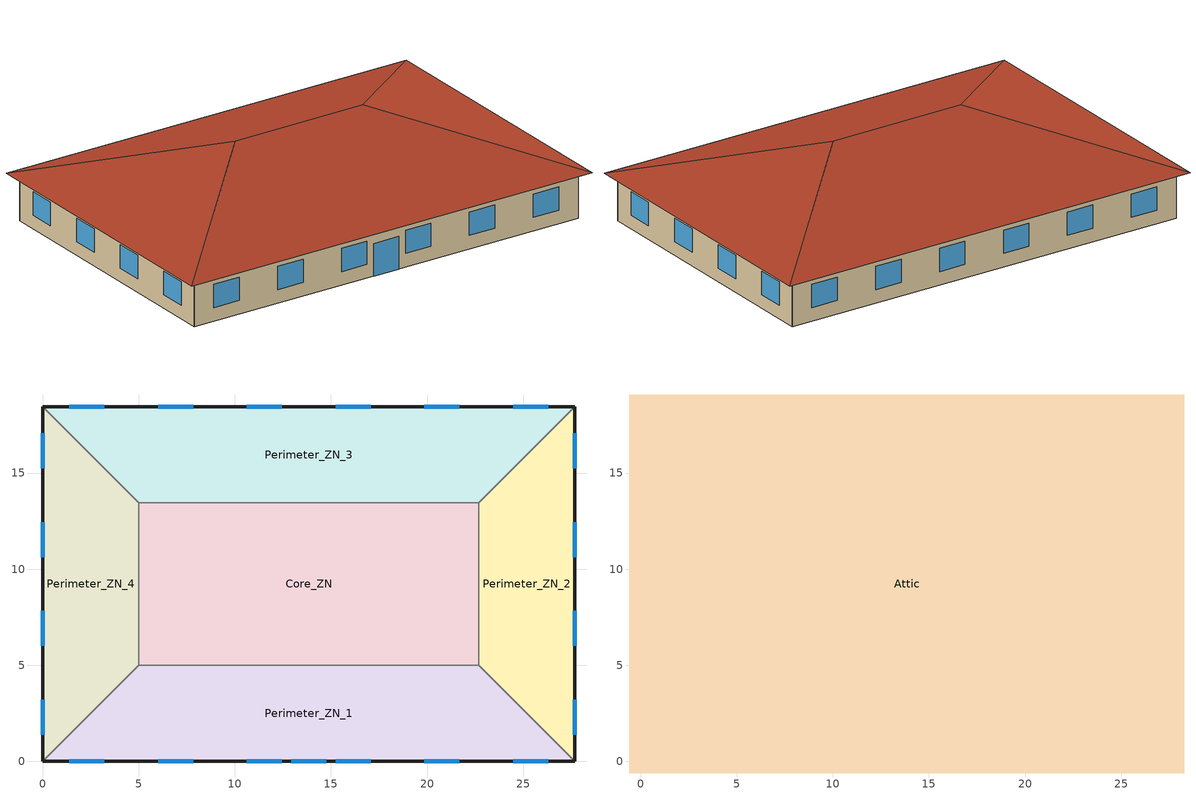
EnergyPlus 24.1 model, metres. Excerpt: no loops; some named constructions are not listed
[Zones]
Core_ZN
 floor ground (ext-slab): 5,13.46 22.69,13.46 22.69,5 5,5 z0
 wall to Perimeter_ZN_2 (int-walls): 22.69,5 22.69,13.46 z0:3.05
 wall to Perimeter_ZN_3 (int-walls): 22.69,13.46 5,13.46 z0:3.05
 wall to Perimeter_ZN_1 (int-walls): 5,5 22.69,5 z0:3.05
 wall to Perimeter_ZN_4 (int-walls): 5,13.46 5,5 z0:3.05
Perimeter_ZN_1
 floor ground (ext-slab): 27.69,0 0,0 5,5 22.69,5 z0
 wall outside (Mass Non-res Ext Wall): 0,0 27.69,0 z0:3.05
 wall to Perimeter_ZN_2 (int-walls): 27.69,0 22.69,5 z0:3.05
 wall to Perimeter_ZN_4 (int-walls): 5,5 0,0 z0:3.05
 window (Window Non-res Fixed): 1.39,0 3.22,0 / 6.01,0 7.84,0 / 10.62,0 12.45,0 / 15.24,0 17.07,0 / 19.85,0 21.68,0 / 24.47,0 26.3,0 z0.9:2.42; 12.93,0 14.76,0 z0:2.13
Perimeter_ZN_2
 floor ground (ext-slab): 22.69,13.46 27.69,18.46 27.69,0 22.69,5 z0
 wall outside (Mass Non-res Ext Wall): 27.69,0 27.69,18.46 z0:3.05
 wall to Perimeter_ZN_3 (int-walls): 27.69,18.46 22.69,13.46 z0:3.05
 window (Window Non-res Fixed): 27.69,1.39 27.69,3.22 / 27.69,6.01 27.69,7.84 / 27.69,10.62 27.69,12.45 / 27.69,15.24 27.69,17.07 z0.9:2.42
Perimeter_ZN_3
 floor ground (ext-slab): 5,13.46 0,18.46 27.69,18.46 22.69,13.46 z0
 wall outside (Mass Non-res Ext Wall): 27.69,18.46 0,18.46 z0:3.05
 wall to Perimeter_ZN_4 (int-walls): 0,18.46 5,13.46 z0:3.05
 window (Window Non-res Fixed): 26.3,18.46 24.47,18.46 / 21.68,18.46 19.85,18.46 / 17.07,18.46 15.24,18.46 / 12.45,18.46 10.62,18.46 / 7.84,18.46 6.01,18.46 / 3.22,18.46 1.39,18.46 z0.9:2.42
Perimeter_ZN_4
 floor ground (ext-slab): 5,5 0,0 0,18.46 5,13.46 z0
 wall outside (Mass Non-res Ext Wall): 0,18.46 0,0 z0:3.05
 window (Window Non-res Fixed): 0,17.07 0,15.24 / 0,12.45 0,10.62 / 0,7.84 0,6.01 / 0,3.22 0,1.39 z0.9:2.42
Attic
 floor outside (Attic Non-res Floor): 28.29,19.06 28.29,-0.6 27.69,0 27.69,18.46 z3.05; -0.6,19.06 28.29,19.06 27.69,18.46 0,18.46 z3.05; 0,0 27.69,0 28.29,-0.6 -0.6,-0.6 z3.05; -0.6,19.06 0,18.46 0,0 -0.6,-0.6 z3.05
 floor to Core_ZN (Attic Non-res Floor): 5,13.46 22.69,13.46 22.69,5 5,5 z3.05
 floor to Perimeter_ZN_2 (Attic Non-res Floor): 22.69,5 22.69,13.46 27.69,18.46 27.69,0 z3.05
 floor to Perimeter_ZN_3 (Attic Non-res Floor): 0,18.46 27.69,18.46 22.69,13.46 5,13.46 z3.05
 floor to Perimeter_ZN_1 (Attic Non-res Floor): 0,0 5,5 22.69,5 27.69,0 z3.05
 floor to Perimeter_ZN_4 (Attic Non-res Floor): 5,13.46 5,5 0,0 0,18.46 z3.05
 roof outside (Attic Non-res Roof): 28.29,-0.6,3.05 28.29,19.06,3.05 18.46,9.23,6.33; 28.29,19.06,3.05 -0.6,19.06,3.05 9.23,9.23,6.33 18.46,9.23,6.33; -0.6,-0.6,3.05 28.29,-0.6,3.05 18.46,9.23,6.33 9.23,9.23,6.33; -0.6,19.06,3.05 -0.6,-0.6,3.05 9.23,9.23,6.33
[CONSTRUCTION]
Constr_Z001_O1593_Books_0.0642m: Mat_Z001_O1593_Books_0.0642m
Constr_Z001_O1594_Plastic_0.0510m: Mat_Z001_O1594_Plastic_0.0510m
Constr_Z001_O1595_Plastic_0.0669m: Mat_Z001_O1595_Plastic_0.0669m
Constr_Z001_O1596_Books_0.0687m: Mat_Z001_O1596_Books_0.0687m
Constr_Z001_O1597_Plastic_0.1355m: Mat_Z001_O1597_Plastic_0.1355m
Constr_Z001_O1598_Wood_0.1357m: Mat_Z001_O1598_Wood_0.1357m
Constr_Z001_O1599_Plastic_0.1389m: Mat_Z001_O1599_Plastic_0.1389m
Constr_Z001_O1600_Plastic_0.1062m: Mat_Z001_O1600_Plastic_0.1062m
Constr_Z001_O1601_Wood_0.1400m: Mat_Z001_O1601_Wood_0.1400m
Constr_Z001_O1602_Plastic_0.2089m: Mat_Z001_O1602_Plastic_0.2089m
Constr_Z001_O1603_Plastic_0.0862m: Mat_Z001_O1603_Plastic_0.0862m
Constr_Z001_O1604_Plastic_0.1353m: Mat_Z001_O1604_Plastic_0.1353m
Constr_Z001_O1605_Plastic_0.0819m: Mat_Z001_O1605_Plastic_0.0819m
Constr_Z001_O1606_Plastic_0.0436m: Mat_Z001_O1606_Plastic_0.0436m
Constr_Z001_O1607_Fabric_0.1632m: Mat_Z001_O1607_Fabric_0.1632m
Constr_Z001_O1608_Fabric_0.1545m: Mat_Z001_O1608_Fabric_0.1545m
Constr_Z001_O1609_Fabric_0.2074m: Mat_Z001_O1609_Fabric_0.2074m
Constr_Z001_O1610_Fabric_0.1642m: Mat_Z001_O1610_Fabric_0.1642m
Constr_Z001_O1611_Fabric_0.1425m: Mat_Z001_O1611_Fabric_0.1425m
Constr_Z001_O1612_Fabric_0.2544m: Mat_Z001_O1612_Fabric_0.2544m
Constr_Z001_O1613_Fabric_0.2662m: Mat_Z001_O1613_Fabric_0.2662m
Constr_Z001_O1615_Metal_0.2207m: Mat_Z001_O1615_Metal_0.2207m
Constr_Z001_O1616_Metal_0.2409m: Mat_Z001_O1616_Metal_0.2409m
Constr_Z001_O1617_Metal_0.5559m: Mat_Z001_O1617_Metal_0.5559m
Constr_Z001_O1618_Fabric_0.0769m: Mat_Z001_O1618_Fabric_0.0769m
Constr_Z001_O1619_Wood_0.1141m: Mat_Z001_O1619_Wood_0.1141m
Constr_Z001_O1620_Plastic_0.1160m: Mat_Z001_O1620_Plastic_0.1160m
Constr_Z001_O1621_Wood_0.0514m: Mat_Z001_O1621_Wood_0.0514m
Constr_Z001_O1622_Plastic_0.0342m: Mat_Z001_O1622_Plastic_0.0342m
Constr_Z001_O1623_Plastic_0.1203m: Mat_Z001_O1623_Plastic_0.1203m
Constr_Z001_O1624_Plastic_0.1279m: Mat_Z001_O1624_Plastic_0.1279m
Constr_Z001_O1625_Plastic_0.1223m: Mat_Z001_O1625_Plastic_0.1223m
Constr_Z001_O1626_Plastic_0.1952m: Mat_Z001_O1626_Plastic_0.1952m
Constr_Z001_O1627_Books_0.5383m: Mat_Z001_O1627_Books_0.5383m
Constr_Z001_O1628_Books_0.1019m: Mat_Z001_O1628_Books_0.1019m
Constr_Z001_O1629_Books_0.1346m: Mat_Z001_O1629_Books_0.1346m
Constr_Z001_O1630_Concrete_0.2265m: Mat_Z001_O1630_Concrete_0.2265m
Constr_Z001_O1631_Wood_0.5068m: Mat_Z001_O1631_Wood_0.5068m
Constr_Z001_O1632_Concrete_0.3639m: Mat_Z001_O1632_Concrete_0.3639m
Constr_Z001_O1633_Wood_0.5017m: Mat_Z001_O1633_Wood_0.5017m
Constr_Z001_O1634_Books_0.0722m: Mat_Z001_O1634_Books_0.0722m
Constr_Z001_O1635_Concrete_0.2046m: Mat_Z001_O1635_Concrete_0.2046m
Constr_Z001_O1636_Books_0.2437m: Mat_Z001_O1636_Books_0.2437m
Constr_Z001_O1637_Plastic_0.1773m: Mat_Z001_O1637_Plastic_0.1773m
Constr_Z001_O1638_Plastic_0.1341m: Mat_Z001_O1638_Plastic_0.1341m
Constr_Z001_O1639_Plastic_0.1834m: Mat_Z001_O1639_Plastic_0.1834m
Constr_Z001_O1640_Plastic_0.1264m: Mat_Z001_O1640_Plastic_0.1264m
Constr_Z001_O1641_Wood_0.1054m: Mat_Z001_O1641_Wood_0.1054m
Constr_Z001_O1642_Wood_0.1904m: Mat_Z001_O1642_Wood_0.1904m
Constr_Z001_O1643_Wood_0.2078m: Mat_Z001_O1643_Wood_0.2078m
Constr_Z001_O1644_Wood_0.1923m: Mat_Z001_O1644_Wood_0.1923m
Constr_Z001_O1645_Wood_0.1756m: Mat_Z001_O1645_Wood_0.1756m
Constr_Z001_O1646_Plastic_0.1303m: Mat_Z001_O1646_Plastic_0.1303m
Constr_Z001_O1647_Fabric_0.1319m: Mat_Z001_O1647_Fabric_0.1319m
Constr_Z001_O1648_Plastic_0.1197m: Mat_Z001_O1648_Plastic_0.1197m
Constr_Z001_O1649_Books_0.2671m: Mat_Z001_O1649_Books_0.2671m
Constr_Z001_O1650_Books_0.0648m: Mat_Z001_O1650_Books_0.0648m
Constr_Z001_O1651_Plastic_0.1515m: Mat_Z001_O1651_Plastic_0.1515m
Constr_Z001_O1652_Plastic_0.1430m: Mat_Z001_O1652_Plastic_0.1430m
Constr_Z001_O1653_Plastic_0.0848m: Mat_Z001_O1653_Plastic_0.0848m
Constr_Z001_O1654_Plastic_0.1307m: Mat_Z001_O1654_Plastic_0.1307m
Constr_Z001_O1655_Plastic_0.1369m: Mat_Z001_O1655_Plastic_0.1369m
Constr_Z001_O1656_Wood_0.0553m: Mat_Z001_O1656_Wood_0.0553m
Constr_Z001_O1657_Wood_0.0704m: Mat_Z001_O1657_Wood_0.0704m
Constr_Z001_O1658_Plastic_0.1362m: Mat_Z001_O1658_Plastic_0.1362m
Constr_Z001_O1659_Plastic_0.0473m: Mat_Z001_O1659_Plastic_0.0473m
Constr_Z001_O1660_Wood_0.0463m: Mat_Z001_O1660_Wood_0.0463m
Constr_Z001_O1661_Plastic_0.0991m: Mat_Z001_O1661_Plastic_0.0991m
Constr_Z001_O1662_Plastic_0.0593m: Mat_Z001_O1662_Plastic_0.0593m
Constr_Z001_O1663_Plastic_0.1666m: Mat_Z001_O1663_Plastic_0.1666m
Constr_Z001_O1664_Wood_0.0641m: Mat_Z001_O1664_Wood_0.0641m
Constr_Z001_O1665_Books_0.1611m: Mat_Z001_O1665_Books_0.1611m
Constr_Z001_O1666_Books_0.1716m: Mat_Z001_O1666_Books_0.1716m
Constr_Z001_O1667_Concrete_0.1449m: Mat_Z001_O1667_Concrete_0.1449m
Constr_Z001_O1668_Books_0.1875m: Mat_Z001_O1668_Books_0.1875m
Constr_Z001_O1669_Books_0.2115m: Mat_Z001_O1669_Books_0.2115m
Constr_Z001_O1670_Books_0.0739m: Mat_Z001_O1670_Books_0.0739m
Constr_Z001_O1671_Books_0.1237m: Mat_Z001_O1671_Books_0.1237m
Constr_Z001_O1672_Books_0.1239m: Mat_Z001_O1672_Books_0.1239m
Constr_Z001_O1673_Books_0.1708m: Mat_Z001_O1673_Books_0.1708m
Constr_Z001_O1674_Concrete_1.4516m: Mat_Z001_O1674_Concrete_1.4516m
Constr_Z001_O1675_Wood_0.3844m: Mat_Z001_O1675_Wood_0.3844m
Constr_Z001_O1676_Wood_0.3193m: Mat_Z001_O1676_Wood_0.3193m
Constr_Z001_O1677_Wood_0.3777m: Mat_Z001_O1677_Wood_0.3777m
Constr_Z001_O1678_Wood_0.3800m: Mat_Z001_O1678_Wood_0.3800m
Constr_Z001_O1679_Concrete_1.5382m: Mat_Z001_O1679_Concrete_1.5382m
Constr_Z001_O1680_Concrete_1.4475m: Mat_Z001_O1680_Concrete_1.4475m
Constr_Z001_O1681_Wood_1.2010m: Mat_Z001_O1681_Wood_1.2010m
Constr_Z001_O1682_Wood_1.5511m: Mat_Z001_O1682_Wood_1.5511m
Constr_Z001_O1683_Wood_0.3715m: Mat_Z001_O1683_Wood_0.3715m
Constr_Z001_O1684_Wood_0.3734m: Mat_Z001_O1684_Wood_0.3734m
Constr_Z001_O1685_Wood_0.3426m: Mat_Z001_O1685_Wood_0.3426m
Constr_Z001_O1686_Plastic_1.6123m: Mat_Z001_O1686_Plastic_1.6123m
Constr_Z001_O1687_Wood_0.3654m: Mat_Z001_O1687_Wood_0.3654m
Constr_Z001_O1688_Concrete_1.2913m: Mat_Z001_O1688_Concrete_1.2913m
Constr_Z001_O1689_Wood_0.3460m: Mat_Z001_O1689_Wood_0.3460m
Constr_Z001_O1690_Wood_0.3651m: Mat_Z001_O1690_Wood_0.3651m
Constr_Z001_O1691_Concrete_1.6118m: Mat_Z001_O1691_Concrete_1.6118m
Constr_Z001_O1692_Concrete_0.3021m: Mat_Z001_O1692_Concrete_0.3021m
Constr_Z001_O1693_Plastic_1.3634m: Mat_Z001_O1693_Plastic_1.3634m
Constr_Z001_O1694_Plastic_1.3690m: Mat_Z001_O1694_Plastic_1.3690m
Constr_Z001_O1695_Plastic_1.4201m: Mat_Z001_O1695_Plastic_1.4201m
Constr_Z001_O1696_Wood_0.3274m: Mat_Z001_O1696_Wood_0.3274m
Constr_Z001_O1697_Plastic_1.6905m: Mat_Z001_O1697_Plastic_1.6905m
Constr_Z001_O1698_Concrete_1.6181m: Mat_Z001_O1698_Concrete_1.6181m
Constr_Z001_O1699_Wood_0.2790m: Mat_Z001_O1699_Wood_0.2790m
Constr_Z001_O1700_Wood_0.3374m: Mat_Z001_O1700_Wood_0.3374m
Constr_Z001_O1701_Wood_0.3814m: Mat_Z001_O1701_Wood_0.3814m
Constr_Z001_O1702_Wood_0.3868m: Mat_Z001_O1702_Wood_0.3868m
Constr_Z001_O1703_Concrete_1.3286m: Mat_Z001_O1703_Concrete_1.3286m
Constr_Z001_O1704_Concrete_2.0497m: Mat_Z001_O1704_Concrete_2.0497m
Constr_Z001_O1705_Wood_1.6050m: Mat_Z001_O1705_Wood_1.6050m
Constr_Z001_O1706_Wood_1.4724m: Mat_Z001_O1706_Wood_1.4724m
Constr_Z001_O1707_Wood_0.3785m: Mat_Z001_O1707_Wood_0.3785m
Constr_Z001_O1708_Wood_0.4167m: Mat_Z001_O1708_Wood_0.4167m
Constr_Z001_O1709_Wood_0.3850m: Mat_Z001_O1709_Wood_0.3850m
Constr_Z001_O1710_Plastic_1.5942m: Mat_Z001_O1710_Plastic_1.5942m
Constr_Z001_O1711_Wood_0.3861m: Mat_Z001_O1711_Wood_0.3861m
Constr_Z001_O1712_Concrete_1.5576m: Mat_Z001_O1712_Concrete_1.5576m
Constr_Z001_O1713_Wood_0.3840m: Mat_Z001_O1713_Wood_0.3840m
Constr_Z001_O1714_Wood_0.4469m: Mat_Z001_O1714_Wood_0.4469m
Constr_Z001_O1715_Concrete_0.2835m: Mat_Z001_O1715_Concrete_0.2835m
Constr_Z001_O1716_Concrete_1.3331m: Mat_Z001_O1716_Concrete_1.3331m
Constr_Z001_O1717_Plastic_1.6823m: Mat_Z001_O1717_Plastic_1.6823m
Constr_Z001_O1718_Plastic_1.3755m: Mat_Z001_O1718_Plastic_1.3755m
Constr_Z001_O1719_Plastic_1.4181m: Mat_Z001_O1719_Plastic_1.4181m
Constr_Z001_O1720_Wood_0.3697m: Mat_Z001_O1720_Wood_0.3697m
Constr_Z001_O1721_Plastic_1.6260m: Mat_Z001_O1721_Plastic_1.6260m
Constr_Z001_O1722_Concrete_0.3917m: Mat_Z001_O1722_Concrete_0.3917m
Constr_Z001_O1723_Wood_0.0748m: Mat_Z001_O1723_Wood_0.0748m
Constr_Z001_O1724_Wood_0.0504m: Mat_Z001_O1724_Wood_0.0504m
Constr_Z001_O1725_Wood_0.0916m: Mat_Z001_O1725_Wood_0.0916m
Constr_Z001_O1726_Wood_0.0588m: Mat_Z001_O1726_Wood_0.0588m
Constr_Z001_O1727_Concrete_0.3553m: Mat_Z001_O1727_Concrete_0.3553m
Constr_Z001_O1728_Concrete_0.6068m: Mat_Z001_O1728_Concrete_0.6068m
Constr_Z001_O1729_Wood_0.1843m: Mat_Z001_O1729_Wood_0.1843m
Constr_Z001_O1730_Wood_0.4866m: Mat_Z001_O1730_Wood_0.4866m
Constr_Z001_O1731_Wood_0.1241m: Mat_Z001_O1731_Wood_0.1241m
Constr_Z001_O1732_Wood_0.0452m: Mat_Z001_O1732_Wood_0.0452m
Constr_Z001_O1733_Wood_0.0583m: Mat_Z001_O1733_Wood_0.0583m
Constr_Z001_O1734_Plastic_0.1057m: Mat_Z001_O1734_Plastic_0.1057m
Constr_Z001_O1735_Wood_0.0726m: Mat_Z001_O1735_Wood_0.0726m
Constr_Z001_O1736_Concrete_0.3158m: Mat_Z001_O1736_Concrete_0.3158m
Constr_Z001_O1737_Wood_0.0620m: Mat_Z001_O1737_Wood_0.0620m
Constr_Z001_O1738_Concrete_0.2171m: Mat_Z001_O1738_Concrete_0.2171m
Constr_Z001_O1739_Plastic_0.1701m: Mat_Z001_O1739_Plastic_0.1701m
Constr_Z001_O1740_Plastic_0.1056m: Mat_Z001_O1740_Plastic_0.1056m
Constr_Z001_O1741_Plastic_0.1426m: Mat_Z001_O1741_Plastic_0.1426m
Constr_Z001_O1742_Wood_0.0412m: Mat_Z001_O1742_Wood_0.0412m
Constr_Z001_O1743_Plastic_0.0892m: Mat_Z001_O1743_Plastic_0.0892m
Constr_Z001_O1744_Wood_0.0683m: Mat_Z001_O1744_Wood_0.0683m
Constr_Z001_O1745_Concrete_0.0882m: Mat_Z001_O1745_Concrete_0.0882m
Constr_Z001_O1746_Wood_0.0721m: Mat_Z001_O1746_Wood_0.0721m
Constr_Z001_O1747_Wood_0.0505m: Mat_Z001_O1747_Wood_0.0505m
Constr_Z001_O1748_Wood_0.0915m: Mat_Z001_O1748_Wood_0.0915m
Constr_Z001_O1749_Wood_0.0461m: Mat_Z001_O1749_Wood_0.0461m
Constr_Z001_O1750_Concrete_0.0718m: Mat_Z001_O1750_Concrete_0.0718m
Constr_Z001_O1751_Concrete_0.2300m: Mat_Z001_O1751_Concrete_0.2300m
Constr_Z001_O1752_Wood_0.1756m: Mat_Z001_O1752_Wood_0.1756m
Constr_Z001_O1753_Wood_0.1629m: Mat_Z001_O1753_Wood_0.1629m
Constr_Z001_O1754_Wood_0.1154m: Mat_Z001_O1754_Wood_0.1154m
Constr_Z001_O1755_Wood_0.0568m: Mat_Z001_O1755_Wood_0.0568m
Constr_Z001_O1756_Wood_0.0670m: Mat_Z001_O1756_Wood_0.0670m
Constr_Z001_O1757_Plastic_0.0935m: Mat_Z001_O1757_Plastic_0.0935m
Constr_Z001_O1758_Wood_0.0726m: Mat_Z001_O1758_Wood_0.0726m
Constr_Z001_O1759_Concrete_0.1888m: Mat_Z001_O1759_Concrete_0.1888m
Constr_Z001_O1760_Wood_0.0581m: Mat_Z001_O1760_Wood_0.0581m
Constr_Z001_O1761_Wood_0.0665m: Mat_Z001_O1761_Wood_0.0665m
Constr_Z001_O1762_Concrete_0.1329m: Mat_Z001_O1762_Concrete_0.1329m
Constr_Z001_O1763_Concrete_0.1716m: Mat_Z001_O1763_Concrete_0.1716m
Constr_Z001_O1764_Plastic_0.0904m: Mat_Z001_O1764_Plastic_0.0904m
Constr_Z001_O1765_Plastic_0.0961m: Mat_Z001_O1765_Plastic_0.0961m
Constr_Z001_O1766_Plastic_0.1176m: Mat_Z001_O1766_Plastic_0.1176m
Constr_Z001_O1767_Wood_0.0374m: Mat_Z001_O1767_Wood_0.0374m
Constr_Z001_O1768_Plastic_0.0891m: Mat_Z001_O1768_Plastic_0.0891m
Constr_Z001_O1769_Wood_0.4379m: Mat_Z001_O1769_Wood_0.4379m
Constr_Z001_O1771_Plastic_0.5106m: Mat_Z001_O1771_Plastic_0.5106m
Constr_Z001_O1772_Plastic_0.3633m: Mat_Z001_O1772_Plastic_0.3633m
Constr_Z001_O1773_Plastic_0.8269m: Mat_Z001_O1773_Plastic_0.8269m
Constr_Z001_O1774_Wood_0.0889m: Mat_Z001_O1774_Wood_0.0889m
Constr_Z001_O1775_Wood_0.0512m: Mat_Z001_O1775_Wood_0.0512m
Constr_Z001_O1776_Wood_0.1100m: Mat_Z001_O1776_Wood_0.1100m
Constr_Z001_O1777_Wood_0.0554m: Mat_Z001_O1777_Wood_0.0554m
Constr_Z001_O1778_Wood_0.0636m: Mat_Z001_O1778_Wood_0.0636m
Constr_Z001_O1779_Wood_0.0448m: Mat_Z001_O1779_Wood_0.0448m
Constr_Z001_O1780_Wood_0.0646m: Mat_Z001_O1780_Wood_0.0646m
Constr_Z001_O1781_Wood_0.0893m: Mat_Z001_O1781_Wood_0.0893m
Constr_Z001_O1782_Wood_0.0227m: Mat_Z001_O1782_Wood_0.0227m
Constr_Z001_O1783_Wood_0.0461m: Mat_Z001_O1783_Wood_0.0461m
Constr_Z001_O1784_Wood_0.2575m: Mat_Z001_O1784_Wood_0.2575m
Constr_Z001_O1785_Plastic_0.1191m: Mat_Z001_O1785_Plastic_0.1191m
Constr_Z001_O1786_Plastic_0.0163m: Mat_Z001_O1786_Plastic_0.0163m
Constr_Z001_O1787_Wood_0.0414m: Mat_Z001_O1787_Wood_0.0414m
Constr_Z001_O1788_Plastic_0.1145m: Mat_Z001_O1788_Plastic_0.1145m
Constr_Z001_O1789_Plastic_0.1488m: Mat_Z001_O1789_Plastic_0.1488m
Constr_Z001_O1790_Plastic_0.0602m: Mat_Z001_O1790_Plastic_0.0602m
Constr_Z001_O1791_Plastic_0.1215m: Mat_Z001_O1791_Plastic_0.1215m
Constr_Z001_O1792_Wood_0.2543m: Mat_Z001_O1792_Wood_0.2543m
Constr_Z001_O1793_Concrete_0.8228m: Mat_Z001_O1793_Concrete_0.8228m
Constr_Z001_O1794_Metal_0.2381m: Mat_Z001_O1794_Metal_0.2381m
Constr_Z001_O1795_Metal_0.3426m: Mat_Z001_O1795_Metal_0.3426m
Constr_Z001_O1796_Wood_0.0406m: Mat_Z001_O1796_Wood_0.0406m
Constr_Z001_O1797_Plastic_0.0819m: Mat_Z001_O1797_Plastic_0.0819m
Constr_Z001_O1798_Plastic_0.1595m: Mat_Z001_O1798_Plastic_0.1595m
Constr_Z001_O1799_Plastic_0.0878m: Mat_Z001_O1799_Plastic_0.0878m
Constr_Z001_O1800_Books_0.2088m: Mat_Z001_O1800_Books_0.2088m
Constr_Z001_O1801_Plastic_0.1087m: Mat_Z001_O1801_Plastic_0.1087m
Constr_Z001_O1802_Wood_0.3640m: Mat_Z001_O1802_Wood_0.3640m
Constr_Z001_O1803_Wood_0.3056m: Mat_Z001_O1803_Wood_0.3056m
Constr_Z001_O1804_Wood_0.3128m: Mat_Z001_O1804_Wood_0.3128m
Constr_Z001_O1805_Wood_0.2774m: Mat_Z001_O1805_Wood_0.2774m
Constr_Z001_O1806_Wood_1.0172m: Mat_Z001_O1806_Wood_1.0172m
Constr_Z001_O1807_Wood_0.8828m: Mat_Z001_O1807_Wood_0.8828m
Constr_Z001_O1808_Wood_0.9421m: Mat_Z001_O1808_Wood_0.9421m
Constr_Z001_O1811_Plastic_0.3426m: Mat_Z001_O1811_Plastic_0.3426m
Constr_Z001_O1812_Wood_0.9641m: Mat_Z001_O1812_Wood_0.9641m
Constr_Z001_O1813_Wood_1.0816m: Mat_Z001_O1813_Wood_1.0816m
Constr_Z001_O1814_Plastic_0.3870m: Mat_Z001_O1814_Plastic_0.3870m
Constr_Z001_O1815_Plastic_1.0161m: Mat_Z001_O1815_Plastic_1.0161m
Constr_Z001_O1816_Concrete_1.4773m: Mat_Z001_O1816_Concrete_1.4773m
Constr_Z001_O1817_Plastic_1.0469m: Mat_Z001_O1817_Plastic_1.0469m
Constr_Z001_O1820_Plastic_2.2749m: Mat_Z001_O1820_Plastic_2.2749m
Constr_Z001_O1821_Plastic_1.0124m: Mat_Z001_O1821_Plastic_1.0124m
Constr_Z001_O1822_Plastic_1.1511m: Mat_Z001_O1822_Plastic_1.1511m
Constr_Z001_O1823_Plastic_1.2413m: Mat_Z001_O1823_Plastic_1.2413m
Constr_Z001_O1824_Plastic_0.9379m: Mat_Z001_O1824_Plastic_0.9379m
Constr_Z001_O1825_Plastic_0.9441m: Mat_Z001_O1825_Plastic_0.9441m
Constr_Z001_O1826_Books_1.5214m: Mat_Z001_O1826_Books_1.5214m
Constr_Z001_O1827_Wood_0.3218m: Mat_Z001_O1827_Wood_0.3218m
Constr_Z001_O1828_Concrete_1.2002m: Mat_Z001_O1828_Concrete_1.2002m
Constr_Z001_O1829_Wood_0.3878m: Mat_Z001_O1829_Wood_0.3878m
Constr_Z001_O1830_Wood_0.3279m: Mat_Z001_O1830_Wood_0.3279m
Constr_Z001_O1831_Wood_0.3664m: Mat_Z001_O1831_Wood_0.3664m
Constr_Z001_O1832_Concrete_1.1561m: Mat_Z001_O1832_Concrete_1.1561m
Constr_Z001_O1833_Concrete_1.1858m: Mat_Z001_O1833_Concrete_1.1858m
Constr_Z001_O1834_Wood_0.9847m: Mat_Z001_O1834_Wood_0.9847m
Constr_Z001_O1835_Wood_1.1228m: Mat_Z001_O1835_Wood_1.1228m
Constr_Z001_O1836_Wood_0.3701m: Mat_Z001_O1836_Wood_0.3701m
Constr_Z001_O1837_Wood_0.3402m: Mat_Z001_O1837_Wood_0.3402m
Constr_Z001_O1838_Wood_0.3486m: Mat_Z001_O1838_Wood_0.3486m
Constr_Z001_O1839_Wood_0.3580m: Mat_Z001_O1839_Wood_0.3580m
Constr_Z001_O1840_Concrete_1.0017m: Mat_Z001_O1840_Concrete_1.0017m
Constr_Z001_O1841_Wood_0.3324m: Mat_Z001_O1841_Wood_0.3324m
Constr_Z001_O1842_Concrete_1.1632m: Mat_Z001_O1842_Concrete_1.1632m
Constr_Z001_O1843_Concrete_1.4842m: Mat_Z001_O1843_Concrete_1.4842m
Constr_Z001_O1844_Plastic_2.1024m: Mat_Z001_O1844_Plastic_2.1024m
Constr_Z001_O1845_Wood_0.3534m: Mat_Z001_O1845_Wood_0.3534m
Constr_Z001_O1846_Plastic_1.3962m: Mat_Z001_O1846_Plastic_1.3962m
Constr_Z001_O1847_Concrete_0.9975m: Mat_Z001_O1847_Concrete_0.9975m
Constr_Z001_O1848_Wood_0.4491m: Mat_Z001_O1848_Wood_0.4491m
Constr_Z001_O1849_Wood_0.3205m: Mat_Z001_O1849_Wood_0.3205m
Constr_Z001_O1850_Wood_0.3596m: Mat_Z001_O1850_Wood_0.3596m
Constr_Z001_O1851_Concrete_0.9559m: Mat_Z001_O1851_Concrete_0.9559m
Constr_Z001_O1852_Concrete_0.9946m: Mat_Z001_O1852_Concrete_0.9946m
Constr_Z001_O1853_Wood_1.2490m: Mat_Z001_O1853_Wood_1.2490m
Constr_Z001_O1854_Wood_1.1493m: Mat_Z001_O1854_Wood_1.1493m
Constr_Z001_O1855_Wood_0.5119m: Mat_Z001_O1855_Wood_0.5119m
Constr_Z001_O1856_Wood_0.3641m: Mat_Z001_O1856_Wood_0.3641m
Constr_Z001_O1857_Wood_0.3823m: Mat_Z001_O1857_Wood_0.3823m
Constr_Z001_O1858_Wood_0.3386m: Mat_Z001_O1858_Wood_0.3386m
Constr_Z001_O1859_Concrete_1.5861m: Mat_Z001_O1859_Concrete_1.5861m
Constr_Z001_O1860_Wood_0.3112m: Mat_Z001_O1860_Wood_0.3112m
Constr_Z001_O1861_Concrete_0.9880m: Mat_Z001_O1861_Concrete_0.9880m
Constr_Z001_O1862_Concrete_0.9412m: Mat_Z001_O1862_Concrete_0.9412m
Constr_Z001_O1863_Plastic_1.0728m: Mat_Z001_O1863_Plastic_1.0728m
Constr_Z001_O1864_Wood_0.2836m: Mat_Z001_O1864_Wood_0.2836m
Constr_Z001_O1865_Plastic_1.3006m: Mat_Z001_O1865_Plastic_1.3006m
Constr_Z001_O1866_Wood_0.5623m: Mat_Z001_O1866_Wood_0.5623m
Constr_Z001_O1867_Wood_0.0614m: Mat_Z001_O1867_Wood_0.0614m
Constr_Z001_O1868_Wood_0.4059m: Mat_Z001_O1868_Wood_0.4059m
Constr_Z001_O1869_Fabric_0.3582m: Mat_Z001_O1869_Fabric_0.3582m
Constr_Z001_O1870_Wood_0.1436m: Mat_Z001_O1870_Wood_0.1436m
Constr_Z001_O1871_Wood_0.1990m: Mat_Z001_O1871_Wood_0.1990m
Constr_Z001_O1872_Wood_0.0429m: Mat_Z001_O1872_Wood_0.0429m
Constr_Z001_O1873_Plastic_0.1443m: Mat_Z001_O1873_Plastic_0.1443m
Constr_Z001_O1874_Wood_0.3586m: Mat_Z001_O1874_Wood_0.3586m
Constr_Z001_O1875_Wood_0.0608m: Mat_Z001_O1875_Wood_0.0608m
Constr_Z001_O1876_Wood_0.0695m: Mat_Z001_O1876_Wood_0.0695m
Constr_Z001_O1877_Wood_0.0682m: Mat_Z001_O1877_Wood_0.0682m
Constr_Z001_O1878_Concrete_0.5548m: Mat_Z001_O1878_Concrete_0.5548m
Constr_Z001_O1879_Wood_0.2758m: Mat_Z001_O1879_Wood_0.2758m
Constr_Z001_O1880_Wood_0.2886m: Mat_Z001_O1880_Wood_0.2886m
Constr_Z001_O1881_Fabric_0.1386m: Mat_Z001_O1881_Fabric_0.1386m
Constr_Z001_O1882_Plastic_0.1736m: Mat_Z001_O1882_Plastic_0.1736m
Constr_Z001_O1883_Plastic_0.0161m: Mat_Z001_O1883_Plastic_0.0161m
Constr_Z001_O1884_Plastic_0.1269m: Mat_Z001_O1884_Plastic_0.1269m
Constr_Z001_O1885_Plastic_0.0991m: Mat_Z001_O1885_Plastic_0.0991m
Constr_Z001_O1886_Fabric_0.1473m: Mat_Z001_O1886_Fabric_0.1473m
Constr_Z001_O1887_Fabric_0.1135m: Mat_Z001_O1887_Fabric_0.1135m
Constr_Z001_O1888_Concrete_0.0755m: Mat_Z001_O1888_Concrete_0.0755m
Constr_Z001_O1890_Plastic_0.0429m: Mat_Z001_O1890_Plastic_0.0429m
Constr_Z001_O1891_Plastic_0.1040m: Mat_Z001_O1891_Plastic_0.1040m
Constr_Z001_O1892_Fabric_0.0805m: Mat_Z001_O1892_Fabric_0.0805m
Constr_Z001_O1893_Fabric_0.1538m: Mat_Z001_O1893_Fabric_0.1538m
Constr_Z001_O1894_Fabric_0.1244m: Mat_Z001_O1894_Fabric_0.1244m
Constr_Z001_O1895_Concrete_0.0686m: Mat_Z001_O1895_Concrete_0.0686m
Constr_Z001_O1896_Wood_0.6037m: Mat_Z001_O1896_Wood_0.6037m
Constr_Z001_O1897_Wood_0.0671m: Mat_Z001_O1897_Wood_0.0671m
Constr_Z001_O1898_Wood_0.3730m: Mat_Z001_O1898_Wood_0.3730m
Constr_Z001_O1899_Fabric_0.3641m: Mat_Z001_O1899_Fabric_0.3641m
Constr_Z001_O1900_Wood_0.1587m: Mat_Z001_O1900_Wood_0.1587m
Constr_Z001_O1901_Wood_0.1966m: Mat_Z001_O1901_Wood_0.1966m
Constr_Z001_O1902_Wood_0.0631m: Mat_Z001_O1902_Wood_0.0631m
Constr_Z001_O1903_Plastic_0.1294m: Mat_Z001_O1903_Plastic_0.1294m
Constr_Z001_O1904_Wood_0.3787m: Mat_Z001_O1904_Wood_0.3787m
Constr_Z001_O1905_Wood_0.0591m: Mat_Z001_O1905_Wood_0.0591m
Constr_Z001_O1906_Wood_0.0758m: Mat_Z001_O1906_Wood_0.0758m
Constr_Z001_O1907_Wood_0.0715m: Mat_Z001_O1907_Wood_0.0715m
Constr_Z001_O1908_Concrete_0.5894m: Mat_Z001_O1908_Concrete_0.5894m
Constr_Z001_O1909_Wood_0.2772m: Mat_Z001_O1909_Wood_0.2772m
Constr_Z001_O1910_Wood_0.2997m: Mat_Z001_O1910_Wood_0.2997m
Constr_Z001_O1911_Fabric_0.1442m: Mat_Z001_O1911_Fabric_0.1442m
Constr_Z001_O1912_Plastic_0.1917m: Mat_Z001_O1912_Plastic_0.1917m
Constr_Z001_O1913_Plastic_0.0170m: Mat_Z001_O1913_Plastic_0.0170m
Constr_Z001_O1914_Plastic_0.0857m: Mat_Z001_O1914_Plastic_0.0857m
Constr_Z001_O1915_Plastic_0.0932m: Mat_Z001_O1915_Plastic_0.0932m
Constr_Z001_O1916_Fabric_0.1236m: Mat_Z001_O1916_Fabric_0.1236m
Constr_Z001_O1917_Fabric_0.1626m: Mat_Z001_O1917_Fabric_0.1626m
Constr_Z001_O1918_Concrete_0.0820m: Mat_Z001_O1918_Concrete_0.0820m
Constr_Z001_O1920_Plastic_0.1066m: Mat_Z001_O1920_Plastic_0.1066m
Constr_Z001_O1921_Fabric_0.1035m: Mat_Z001_O1921_Fabric_0.1035m
Constr_Z001_O1922_Fabric_0.0523m: Mat_Z001_O1922_Fabric_0.0523m
Constr_Z001_O1923_Fabric_0.1370m: Mat_Z001_O1923_Fabric_0.1370m
Constr_Z001_O1924_Wood_0.2570m: Mat_Z001_O1924_Wood_0.2570m
Constr_Z001_O1925_Wood_0.0607m: Mat_Z001_O1925_Wood_0.0607m
Constr_Z001_O1926_Wood_0.1889m: Mat_Z001_O1926_Wood_0.1889m
Constr_Z001_O1927_Fabric_0.2105m: Mat_Z001_O1927_Fabric_0.2105m
Constr_Z001_O1928_Wood_0.1119m: Mat_Z001_O1928_Wood_0.1119m
Constr_Z001_O1929_Wood_0.1318m: Mat_Z001_O1929_Wood_0.1318m
Constr_Z001_O1930_Wood_0.0236m: Mat_Z001_O1930_Wood_0.0236m
Constr_Z001_O1931_Plastic_0.0900m: Mat_Z001_O1931_Plastic_0.0900m
Constr_Z001_O1932_Wood_0.1251m: Mat_Z001_O1932_Wood_0.1251m
Constr_Z001_O1933_Wood_0.0583m: Mat_Z001_O1933_Wood_0.0583m
Constr_Z001_O1934_Wood_0.0612m: Mat_Z001_O1934_Wood_0.0612m
Constr_Z001_O1935_Wood_0.0627m: Mat_Z001_O1935_Wood_0.0627m
Constr_Z001_O1936_Concrete_0.1642m: Mat_Z001_O1936_Concrete_0.1642m
Constr_Z001_O1937_Wood_0.1664m: Mat_Z001_O1937_Wood_0.1664m
Constr_Z001_O1938_Wood_0.2442m: Mat_Z001_O1938_Wood_0.2442m
Constr_Z001_O1939_Fabric_0.1245m: Mat_Z001_O1939_Fabric_0.1245m
Constr_Z001_O1940_Plastic_0.1181m: Mat_Z001_O1940_Plastic_0.1181m
Constr_Z001_O1941_Plastic_0.0156m: Mat_Z001_O1941_Plastic_0.0156m
Constr_Z001_O1942_Plastic_0.0538m: Mat_Z001_O1942_Plastic_0.0538m
Constr_Z001_O1943_Plastic_0.1366m: Mat_Z001_O1943_Plastic_0.1366m
Constr_Z001_O1944_Fabric_0.1075m: Mat_Z001_O1944_Fabric_0.1075m
Constr_Z001_O1945_Fabric_0.0975m: Mat_Z001_O1945_Fabric_0.0975m
Constr_Z001_O1946_Concrete_0.0350m: Mat_Z001_O1946_Concrete_0.0350m
Constr_Z001_O1948_Plastic_0.0488m: Mat_Z001_O1948_Plastic_0.0488m
Constr_Z001_O1949_Plastic_0.0872m: Mat_Z001_O1949_Plastic_0.0872m
Constr_Z001_O1950_Fabric_0.1433m: Mat_Z001_O1950_Fabric_0.1433m
Constr_Z001_O1951_Fabric_0.0714m: Mat_Z001_O1951_Fabric_0.0714m
Constr_Z001_O1952_Fabric_0.0630m: Mat_Z001_O1952_Fabric_0.0630m
Constr_Z001_O1953_Concrete_0.0537m: Mat_Z001_O1953_Concrete_0.0537m
Constr_Z001_O1954_Concrete_0.0451m: Mat_Z001_O1954_Concrete_0.0451m
Constr_Z001_O1955_Books_0.1626m: Mat_Z001_O1955_Books_0.1626m
Constr_Z001_O1956_Wood_0.3896m: Mat_Z001_O1956_Wood_0.3896m
Constr_Z001_O1957_Wood_0.1755m: Mat_Z001_O1957_Wood_0.1755m
Constr_Z001_O1958_Wood_0.0770m: Mat_Z001_O1958_Wood_0.0770m
Constr_Z001_O1959_Wood_0.0657m: Mat_Z001_O1959_Wood_0.0657m
Constr_Z001_O1960_Books_0.2900m: Mat_Z001_O1960_Books_0.2900m
Constr_Z001_O1961_Books_0.0812m: Mat_Z001_O1961_Books_0.0812m
Constr_Z001_O1962_Plastic_0.0674m: Mat_Z001_O1962_Plastic_0.0674m
Constr_Z001_O1964_Books_0.1193m: Mat_Z001_O1964_Books_0.1193m
Constr_Z001_O1965_Books_0.1214m: Mat_Z001_O1965_Books_0.1214m
Constr_Z001_O1966_Books_0.0671m: Mat_Z001_O1966_Books_0.0671m
Constr_Z001_O1967_Wood_0.2554m: Mat_Z001_O1967_Wood_0.2554m
Constr_Z001_O1968_Books_0.0881m: Mat_Z001_O1968_Books_0.0881m
Constr_Z001_O1969_Books_0.1238m: Mat_Z001_O1969_Books_0.1238m
Constr_Z001_O1970_Books_0.1592m: Mat_Z001_O1970_Books_0.1592m
Constr_Z001_O1971_Books_0.0876m: Mat_Z001_O1971_Books_0.0876m
Constr_Z001_O1972_Plastic_0.0781m: Mat_Z001_O1972_Plastic_0.0781m
Constr_Z001_O1973_Books_0.2077m: Mat_Z001_O1973_Books_0.2077m
Constr_Z001_O1974_Books_0.0998m: Mat_Z001_O1974_Books_0.0998m
Constr_Z001_O1975_Books_0.0927m: Mat_Z001_O1975_Books_0.0927m
Constr_Z001_O1976_Books_0.0981m: Mat_Z001_O1976_Books_0.0981m
Constr_Z001_O1977_Books_0.0900m: Mat_Z001_O1977_Books_0.0900m
Constr_Z001_O1978_Books_0.1162m: Mat_Z001_O1978_Books_0.1162m
Constr_Z001_O1979_Wood_0.4736m: Mat_Z001_O1979_Wood_0.4736m
Constr_Z001_O1980_Wood_0.1473m: Mat_Z001_O1980_Wood_0.1473m
Constr_Z001_O1981_Wood_0.0824m: Mat_Z001_O1981_Wood_0.0824m
Constr_Z001_O1982_Wood_0.0500m: Mat_Z001_O1982_Wood_0.0500m
Constr_Z001_O1983_Books_0.2576m: Mat_Z001_O1983_Books_0.2576m
Constr_Z001_O1984_Wood_0.1215m: Mat_Z001_O1984_Wood_0.1215m
Constr_Z001_O1985_Books_0.1273m: Mat_Z001_O1985_Books_0.1273m
Constr_Z001_O1986_Plastic_0.0846m: Mat_Z001_O1986_Plastic_0.0846m
Constr_Z001_O1987_Plastic_0.0871m: Mat_Z001_O1987_Plastic_0.0871m
Constr_Z001_O1988_Plastic_0.0484m: Mat_Z001_O1988_Plastic_0.0484m
Constr_Z001_O1989_Plastic_0.0491m: Mat_Z001_O1989_Plastic_0.0491m
Constr_Z001_O1991_Books_0.1030m: Mat_Z001_O1991_Books_0.1030m
Constr_Z001_O1992_Books_0.1241m: Mat_Z001_O1992_Books_0.1241m
Constr_Z001_O1993_Books_0.0917m: Mat_Z001_O1993_Books_0.0917m
Constr_Z001_O1994_Wood_0.2468m: Mat_Z001_O1994_Wood_0.2468m
Constr_Z001_O1995_Books_0.1237m: Mat_Z001_O1995_Books_0.1237m
Constr_Z001_O1996_Books_0.0902m: Mat_Z001_O1996_Books_0.0902m
Constr_Z001_O1997_Books_0.1318m: Mat_Z001_O1997_Books_0.1318m
Constr_Z001_O1998_Books_0.0977m: Mat_Z001_O1998_Books_0.0977m
Constr_Z001_O1999_Plastic_0.2081m: Mat_Z001_O1999_Plastic_0.2081m
Constr_Z001_O2000_Books_0.1134m: Mat_Z001_O2000_Books_0.1134m
Constr_Z001_O2001_Books_0.1165m: Mat_Z001_O2001_Books_0.1165m
Constr_Z001_O2002_Books_0.0988m: Mat_Z001_O2002_Books_0.0988m
Constr_Z001_O2003_Books_0.0875m: Mat_Z001_O2003_Books_0.0875m
Constr_Z001_O2004_Books_0.1051m: Mat_Z001_O2004_Books_0.1051m
Constr_Z001_O2005_Wood_0.6505m: Mat_Z001_O2005_Wood_0.6505m
Constr_Z001_O2006_Plastic_0.1129m: Mat_Z001_O2006_Plastic_0.1129m
Constr_Z001_O2007_Plastic_0.1299m: Mat_Z001_O2007_Plastic_0.1299m
Constr_Z001_O2008_Plastic_0.1574m: Mat_Z001_O2008_Plastic_0.1574m
Constr_Z001_O2009_Metal_0.2045m: Mat_Z001_O2009_Metal_0.2045m
Constr_Z001_O2010_Wood_0.0637m: Mat_Z001_O2010_Wood_0.0637m
Constr_Z001_O2011_Wood_0.1124m: Mat_Z001_O2011_Wood_0.1124m
Constr_Z001_O2012_Plastic_0.0765m: Mat_Z001_O2012_Plastic_0.0765m
Constr_Z001_O2014_Wood_0.1298m: Mat_Z001_O2014_Wood_0.1298m
Constr_Z001_O2015_Wood_0.2525m: Mat_Z001_O2015_Wood_0.2525m
Constr_Z001_O2016_Plastic_0.1234m: Mat_Z001_O2016_Plastic_0.1234m
Constr_Z001_O2017_Plastic_0.1036m: Mat_Z001_O2017_Plastic_0.1036m
Constr_Z001_O2018_Plastic_0.0924m: Mat_Z001_O2018_Plastic_0.0924m
Constr_Z001_O2019_Plastic_0.0986m: Mat_Z001_O2019_Plastic_0.0986m
Constr_Z001_O2020_Fabric_0.4050m: Mat_Z001_O2020_Fabric_0.4050m
Constr_Z001_O2021_Wood_0.2522m: Mat_Z001_O2021_Wood_0.2522m
Constr_Z001_O2022_Plastic_0.0332m: Mat_Z001_O2022_Plastic_0.0332m
Constr_Z001_O2023_Plastic_0.0744m: Mat_Z001_O2023_Plastic_0.0744m
Constr_Z001_O2024_Wood_0.1099m: Mat_Z001_O2024_Wood_0.1099m
Constr_Z001_O2025_Plastic_0.0844m: Mat_Z001_O2025_Plastic_0.0844m
Constr_Z001_O2026_Plastic_0.1659m: Mat_Z001_O2026_Plastic_0.1659m
Constr_Z001_O2027_Plastic_0.0635m: Mat_Z001_O2027_Plastic_0.0635m
Constr_Z001_O2028_Plastic_0.0776m: Mat_Z001_O2028_Plastic_0.0776m
Constr_Z001_O2029_Wood_0.0634m: Mat_Z001_O2029_Wood_0.0634m
Constr_Z001_O2030_Wood_0.0706m: Mat_Z001_O2030_Wood_0.0706m
Constr_Z001_O2031_Plastic_0.2174m: Mat_Z001_O2031_Plastic_0.2174m
Constr_Z001_O2032_Wood_0.4806m: Mat_Z001_O2032_Wood_0.4806m
Constr_Z001_O2033_Fabric_0.3834m: Mat_Z001_O2033_Fabric_0.3834m
Constr_Z001_O2034_Wood_0.2417m: Mat_Z001_O2034_Wood_0.2417m
Constr_Z001_O2035_Plastic_0.0329m: Mat_Z001_O2035_Plastic_0.0329m
Constr_Z001_O2036_Plastic_0.0784m: Mat_Z001_O2036_Plastic_0.0784m
Constr_Z001_O2037_Wood_0.1124m: Mat_Z001_O2037_Wood_0.1124m
Constr_Z001_O2038_Plastic_0.1501m: Mat_Z001_O2038_Plastic_0.1501m
Constr_Z001_O2039_Plastic_0.0520m: Mat_Z001_O2039_Plastic_0.0520m
Constr_Z001_O2040_Plastic_0.0851m: Mat_Z001_O2040_Plastic_0.0851m
Constr_Z001_O2041_Plastic_0.1322m: Mat_Z001_O2041_Plastic_0.1322m
Constr_Z001_O2042_Plastic_0.1302m: Mat_Z001_O2042_Plastic_0.1302m
Constr_Z001_O2043_Fabric_0.4540m: Mat_Z001_O2043_Fabric_0.4540m
Constr_Z001_O2044_Wood_0.1690m: Mat_Z001_O2044_Wood_0.1690m
Constr_Z001_O2045_Plastic_0.0863m: Mat_Z001_O2045_Plastic_0.0863m
Constr_Z001_O2046_Wood_0.1215m: Mat_Z001_O2046_Wood_0.1215m
Constr_Z001_O2047_Plastic_0.0505m: Mat_Z001_O2047_Plastic_0.0505m
Constr_Z001_O2048_Plastic_0.1280m: Mat_Z001_O2048_Plastic_0.1280m
Constr_Z001_O2049_Plastic_0.0760m: Mat_Z001_O2049_Plastic_0.0760m
Constr_Z001_O2050_Plastic_0.1139m: Mat_Z001_O2050_Plastic_0.1139m
Constr_Z001_O2051_Wood_0.0414m: Mat_Z001_O2051_Wood_0.0414m
Constr_Z001_O2052_Plastic_0.0623m: Mat_Z001_O2052_Plastic_0.0623m
Constr_Z001_O2053_Wood_0.3034m: Mat_Z001_O2053_Wood_0.3034m
Constr_Z001_O2054_Fabric_0.4469m: Mat_Z001_O2054_Fabric_0.4469m
Constr_Z001_O2055_Wood_0.2889m: Mat_Z001_O2055_Wood_0.2889m
Constr_Z001_O2056_Plastic_0.0884m: Mat_Z001_O2056_Plastic_0.0884m
Constr_Z001_O2057_Wood_0.1124m: Mat_Z001_O2057_Wood_0.1124m
Constr_Z001_O2058_Plastic_0.1316m: Mat_Z001_O2058_Plastic_0.1316m
Constr_Z001_O2059_Plastic_0.0851m: Mat_Z001_O2059_Plastic_0.0851m
Constr_Z001_O2060_Plastic_0.1553m: Mat_Z001_O2060_Plastic_0.1553m
Constr_Z001_O2061_Plastic_0.0902m: Mat_Z001_O2061_Plastic_0.0902m
Constr_Z001_O2062_Plastic_0.1022m: Mat_Z001_O2062_Plastic_0.1022m
Constr_Z001_O2063_Wood_0.0618m: Mat_Z001_O2063_Wood_0.0618m
Constr_Z001_O2064_Wood_0.0320m: Mat_Z001_O2064_Wood_0.0320m
Constr_Z001_O2065_Plastic_0.1286m: Mat_Z001_O2065_Plastic_0.1286m
Constr_Z001_O2066_Wood_0.1500m: Mat_Z001_O2066_Wood_0.1500m
Constr_Z001_O2067_Fabric_0.3874m: Mat_Z001_O2067_Fabric_0.3874m
Constr_Z001_O2068_Wood_0.2128m: Mat_Z001_O2068_Wood_0.2128m
Constr_Z001_O2069_Plastic_0.0712m: Mat_Z001_O2069_Plastic_0.0712m
Constr_Z001_O2070_Wood_0.1092m: Mat_Z001_O2070_Wood_0.1092m
Constr_Z001_O2071_Plastic_0.0837m: Mat_Z001_O2071_Plastic_0.0837m
Constr_Z001_O2072_Plastic_0.0786m: Mat_Z001_O2072_Plastic_0.0786m
Constr_Z001_O2073_Plastic_0.0516m: Mat_Z001_O2073_Plastic_0.0516m
Constr_Z001_O2074_Plastic_0.1294m: Mat_Z001_O2074_Plastic_0.1294m
Constr_Z001_O2075_Wood_0.0346m: Mat_Z001_O2075_Wood_0.0346m
Constr_Z001_O2076_Wood_0.0488m: Mat_Z001_O2076_Wood_0.0488m
Constr_Z001_O2077_Plastic_0.1539m: Mat_Z001_O2077_Plastic_0.1539m
Constr_Z001_O2078_Wood_0.0543m: Mat_Z001_O2078_Wood_0.0543m
Constr_Z001_O2079_Wood_0.1081m: Mat_Z001_O2079_Wood_0.1081m
Constr_Z001_O2080_Wood_0.2139m: Mat_Z001_O2080_Wood_0.2139m
Constr_Z001_O2081_Wood_0.0636m: Mat_Z001_O2081_Wood_0.0636m
Constr_Z001_O2082_Wood_0.0657m: Mat_Z001_O2082_Wood_0.0657m
Constr_Z001_O2083_Fabric_0.3724m: Mat_Z001_O2083_Fabric_0.3724m
Constr_Z001_O2084_Wood_0.0736m: Mat_Z001_O2084_Wood_0.0736m
Constr_Z001_O2085_Wood_0.0941m: Mat_Z001_O2085_Wood_0.0941m
Constr_Z001_O2086_Wood_0.0594m: Mat_Z001_O2086_Wood_0.0594m
Constr_Z001_O2087_Wood_0.2071m: Mat_Z001_O2087_Wood_0.2071m
Constr_Z001_O2088_Wood_0.1728m: Mat_Z001_O2088_Wood_0.1728m
Constr_Z001_O2089_Wood_0.2171m: Mat_Z001_O2089_Wood_0.2171m
Constr_Z001_O2090_Wood_0.1804m: Mat_Z001_O2090_Wood_0.1804m
Constr_Z001_O2091_Wood_0.2305m: Mat_Z001_O2091_Wood_0.2305m
Constr_Z001_O2092_Wood_0.1985m: Mat_Z001_O2092_Wood_0.1985m
Constr_Z001_O2093_Wood_0.1361m: Mat_Z001_O2093_Wood_0.1361m
Constr_Z001_O2094_Wood_0.1746m: Mat_Z001_O2094_Wood_0.1746m
Constr_Z001_O2095_Wood_0.1102m: Mat_Z001_O2095_Wood_0.1102m
Constr_Z001_O2096_Wood_0.1153m: Mat_Z001_O2096_Wood_0.1153m
Constr_Z001_O2097_Wood_0.1824m: Mat_Z001_O2097_Wood_0.1824m
Constr_Z001_O2098_Plastic_0.1355m: Mat_Z001_O2098_Plastic_0.1355m
Constr_Z001_O2099_Plastic_0.1370m: Mat_Z001_O2099_Plastic_0.1370m
Constr_Z001_O2100_Plastic_0.0578m: Mat_Z001_O2100_Plastic_0.0578m
Constr_Z001_O2101_Wood_0.1485m: Mat_Z001_O2101_Wood_0.1485m
Constr_Z001_O2102_Wood_0.0927m: Mat_Z001_O2102_Wood_0.0927m
Constr_Z001_O2103_Books_0.0942m: Mat_Z001_O2103_Books_0.0942m
Constr_Z001_O2104_Plastic_0.1204m: Mat_Z001_O2104_Plastic_0.1204m
Constr_Z001_O2105_Plastic_0.0740m: Mat_Z001_O2105_Plastic_0.0740m
Constr_Z001_O2106_Fabric_0.0911m: Mat_Z001_O2106_Fabric_0.0911m
Constr_Z001_O2107_Fabric_0.2250m: Mat_Z001_O2107_Fabric_0.2250m
Constr_Z001_O2108_Fabric_0.1588m: Mat_Z001_O2108_Fabric_0.1588m
Constr_Z001_O2109_Fabric_0.1257m: Mat_Z001_O2109_Fabric_0.1257m
Constr_Z001_O2110_Fabric_0.1065m: Mat_Z001_O2110_Fabric_0.1065m
Constr_Z001_O2111_Fabric_0.1572m: Mat_Z001_O2111_Fabric_0.1572m
Constr_Z001_O2112_Wood_0.1214m: Mat_Z001_O2112_Wood_0.1214m
Constr_Z001_O2113_Plastic_0.0820m: Mat_Z001_O2113_Plastic_0.0820m
Constr_Z001_O2114_Fabric_0.1174m: Mat_Z001_O2114_Fabric_0.1174m
Constr_Z001_O2115_Fabric_0.1595m: Mat_Z001_O2115_Fabric_0.1595m
Constr_Z001_O2116_Fabric_0.1543m: Mat_Z001_O2116_Fabric_0.1543m
Constr_Z001_O2117_Fabric_0.1813m: Mat_Z001_O2117_Fabric_0.1813m
Constr_Z001_O2118_Plastic_0.1291m: Mat_Z001_O2118_Plastic_0.1291m
Constr_Z001_O2119_Wood_0.1123m: Mat_Z001_O2119_Wood_0.1123m
Constr_Z001_O2120_Fabric_0.1473m: Mat_Z001_O2120_Fabric_0.1473m
Constr_Z001_O2121_Fabric_0.1297m: Mat_Z001_O2121_Fabric_0.1297m
Constr_Z001_O2122_Wood_0.1493m: Mat_Z001_O2122_Wood_0.1493m
Constr_Z001_O2123_Wood_0.0805m: Mat_Z001_O2123_Wood_0.0805m
Constr_Z001_O2125_Wood_0.3131m: Mat_Z001_O2125_Wood_0.3131m
Constr_Z001_O2126_Plastic_0.0850m: Mat_Z001_O2126_Plastic_0.0850m
Constr_Z001_O2127_Wood_0.2245m: Mat_Z001_O2127_Wood_0.2245m
Constr_Z001_O2130_Fabric_0.2377m: Mat_Z001_O2130_Fabric_0.2377m
Constr_Z001_O2131_Plastic_0.3500m: Mat_Z001_O2131_Plastic_0.3500m
Constr_Z001_O2132_Wood_0.1733m: Mat_Z001_O2132_Wood_0.1733m
Constr_Z001_O2133_Wood_0.2934m: Mat_Z001_O2133_Wood_0.2934m
Constr_Z001_O2134_Wood_0.2752m: Mat_Z001_O2134_Wood_0.2752m
Constr_Z001_O2135_Fabric_0.0855m: Mat_Z001_O2135_Fabric_0.0855m
Constr_Z001_O2136_Wood_0.0755m: Mat_Z001_O2136_Wood_0.0755m
Constr_Z001_O2137_Wood_0.1118m: Mat_Z001_O2137_Wood_0.1118m
Constr_Z001_O2138_Plastic_0.1045m: Mat_Z001_O2138_Plastic_0.1045m
Constr_Z001_O2139_Plastic_0.0648m: Mat_Z001_O2139_Plastic_0.0648m
Constr_Z001_O2140_Plastic_0.1261m: Mat_Z001_O2140_Plastic_0.1261m
Constr_Z001_O2141_Plastic_0.0966m: Mat_Z001_O2141_Plastic_0.0966m
Constr_Z001_O2142_Fabric_0.1175m: Mat_Z001_O2142_Fabric_0.1175m
Constr_Z001_O2143_Fabric_0.1379m: Mat_Z001_O2143_Fabric_0.1379m
Constr_Z001_O2144_Plastic_0.0155m: Mat_Z001_O2144_Plastic_0.0155m
Constr_Z001_O2145_Fabric_0.1392m: Mat_Z001_O2145_Fabric_0.1392m
Constr_Z001_O2146_Plastic_0.0471m: Mat_Z001_O2146_Plastic_0.0471m
Constr_Z001_O2147_Plastic_0.0561m: Mat_Z001_O2147_Plastic_0.0561m
Constr_Z001_O2148_Plastic_0.0663m: Mat_Z001_O2148_Plastic_0.0663m
Constr_Z001_O2149_Fabric_0.3607m: Mat_Z001_O2149_Fabric_0.3607m
Constr_Z001_O2150_Plastic_0.2329m: Mat_Z001_O2150_Plastic_0.2329m
Constr_Z001_O2151_Fabric_0.1620m: Mat_Z001_O2151_Fabric_0.1620m
Constr_Z001_O2152_Fabric_0.1737m: Mat_Z001_O2152_Fabric_0.1737m
Constr_Z001_O2153_Fabric_0.1477m: Mat_Z001_O2153_Fabric_0.1477m
Constr_Z001_O2154_Wood_0.1704m: Mat_Z001_O2154_Wood_0.1704m
Constr_Z001_O2155_Books_0.0926m: Mat_Z001_O2155_Books_0.0926m
Constr_Z001_O2156_Books_0.0851m: Mat_Z001_O2156_Books_0.0851m
Constr_Z001_O2157_Wood_0.4296m: Mat_Z001_O2157_Wood_0.4296m
Constr_Z001_O2158_Wood_0.4367m: Mat_Z001_O2158_Wood_0.4367m
Constr_Z001_O2159_Fabric_0.5156m: Mat_Z001_O2159_Fabric_0.5156m
Constr_Z001_O2160_Wood_0.2670m: Mat_Z001_O2160_Wood_0.2670m
Constr_Z001_O2161_Wood_0.3834m: Mat_Z001_O2161_Wood_0.3834m
Constr_Z001_O2162_Wood_0.3487m: Mat_Z001_O2162_Wood_0.3487m
Constr_Z001_O2163_Fabric_0.1052m: Mat_Z001_O2163_Fabric_0.1052m
Constr_Z001_O2164_Wood_0.0507m: Mat_Z001_O2164_Wood_0.0507m
Constr_Z001_O2165_Wood_0.0909m: Mat_Z001_O2165_Wood_0.0909m
Constr_Z001_O2166_Plastic_0.1063m: Mat_Z001_O2166_Plastic_0.1063m
Constr_Z001_O2167_Wood_0.3007m: Mat_Z001_O2167_Wood_0.3007m
Constr_Z001_O2168_Fabric_0.1565m: Mat_Z001_O2168_Fabric_0.1565m
Constr_Z001_O2169_Plastic_0.2973m: Mat_Z001_O2169_Plastic_0.2973m
Constr_Z001_O2170_Wood_0.1659m: Mat_Z001_O2170_Wood_0.1659m
Constr_Z001_O2171_Wood_0.0451m: Mat_Z001_O2171_Wood_0.0451m
Constr_Z001_O2172_Wood_0.1000m: Mat_Z001_O2172_Wood_0.1000m
Constr_Z001_O2173_Plastic_0.1138m: Mat_Z001_O2173_Plastic_0.1138m
Constr_Z001_O2174_Plastic_0.0711m: Mat_Z001_O2174_Plastic_0.0711m
Constr_Z001_O2175_Wood_0.5663m: Mat_Z001_O2175_Wood_0.5663m
Constr_Z001_O2176_Wood_0.1593m: Mat_Z001_O2176_Wood_0.1593m
Constr_Z001_O2177_Fabric_0.6910m: Mat_Z001_O2177_Fabric_0.6910m
Constr_Z001_O2179_Plastic_0.2813m: Mat_Z001_O2179_Plastic_0.2813m
Constr_Z001_O2180_Wood_0.2940m: Mat_Z001_O2180_Wood_0.2940m
Constr_Z001_O2181_Wood_0.3334m: Mat_Z001_O2181_Wood_0.3334m
Constr_Z001_O2182_Fabric_0.1308m: Mat_Z001_O2182_Fabric_0.1308m
Constr_Z001_O2183_Wood_0.0755m: Mat_Z001_O2183_Wood_0.0755m
Constr_Z001_O2184_Plastic_0.0482m: Mat_Z001_O2184_Plastic_0.0482m
Constr_Z001_O2185_Concrete_0.2707m: Mat_Z001_O2185_Concrete_0.2707m
Constr_Z001_O2186_Concrete_0.6012m: Mat_Z001_O2186_Concrete_0.6012m
Constr_Z001_O2187_Wood_0.5653m: Mat_Z001_O2187_Wood_0.5653m
Constr_Z001_O2188_Wood_0.3851m: Mat_Z001_O2188_Wood_0.3851m
Constr_Z001_O2190_Plastic_0.5911m: Mat_Z001_O2190_Plastic_0.5911m
Constr_Z001_O2191_Plastic_0.4755m: Mat_Z001_O2191_Plastic_0.4755m
Constr_Z001_O2192_Plastic_0.9157m: Mat_Z001_O2192_Plastic_0.9157m
Constr_Z001_O2193_Plastic_1.3615m: Mat_Z001_O2193_Plastic_1.3615m
Constr_Z001_O2194_Plastic_0.5688m: Mat_Z001_O2194_Plastic_0.5688m
Constr_Z001_O2195_Wood_0.3164m: Mat_Z001_O2195_Wood_0.3164m
Constr_Z001_O2196_Wood_0.0666m: Mat_Z001_O2196_Wood_0.0666m
Constr_Z001_O2197_Wood_0.0497m: Mat_Z001_O2197_Wood_0.0497m
Constr_Z001_O2198_Wood_0.0534m: Mat_Z001_O2198_Wood_0.0534m
Constr_Z001_O2199_Wood_0.0543m: Mat_Z001_O2199_Wood_0.0543m
Constr_Z001_O2200_Wood_0.0583m: Mat_Z001_O2200_Wood_0.0583m
Constr_Z001_O2201_Wood_0.1070m: Mat_Z001_O2201_Wood_0.1070m
Constr_Z001_O2202_Wood_0.0511m: Mat_Z001_O2202_Wood_0.0511m
Constr_Z001_O2203_Wood_0.0628m: Mat_Z001_O2203_Wood_0.0628m
Constr_Z001_O2204_Plastic_0.2610m: Mat_Z001_O2204_Plastic_0.2610m
Constr_Z001_O2205_Wood_0.0987m: Mat_Z001_O2205_Wood_0.0987m
Constr_Z001_O2206_Wood_0.0513m: Mat_Z001_O2206_Wood_0.0513m
Constr_Z001_O2207_Wood_0.0581m: Mat_Z001_O2207_Wood_0.0581m
Constr_Z001_O2208_Wood_0.0474m: Mat_Z001_O2208_Wood_0.0474m
Constr_Z001_O2209_Wood_0.0180m: Mat_Z001_O2209_Wood_0.0180m
Constr_Z001_O2210_Wood_0.0973m: Mat_Z001_O2210_Wood_0.0973m
Constr_Z001_O2211_Wood_0.0453m: Mat_Z001_O2211_Wood_0.0453m
Constr_Z001_O2212_Wood_0.0469m: Mat_Z001_O2212_Wood_0.0469m
Constr_Z001_O2213_Wood_0.2885m: Mat_Z001_O2213_Wood_0.2885m
Constr_Z001_O2214_Plastic_0.1233m: Mat_Z001_O2214_Plastic_0.1233m
Constr_Z001_O2215_Wood_0.0471m: Mat_Z001_O2215_Wood_0.0471m
Constr_Z001_O2216_Plastic_0.1336m: Mat_Z001_O2216_Plastic_0.1336m
Constr_Z001_O2217_Plastic_0.1146m: Mat_Z001_O2217_Plastic_0.1146m
Constr_Z001_O2218_Plastic_0.1223m: Mat_Z001_O2218_Plastic_0.1223m
Constr_Z001_O2219_Wood_0.2399m: Mat_Z001_O2219_Wood_0.2399m
